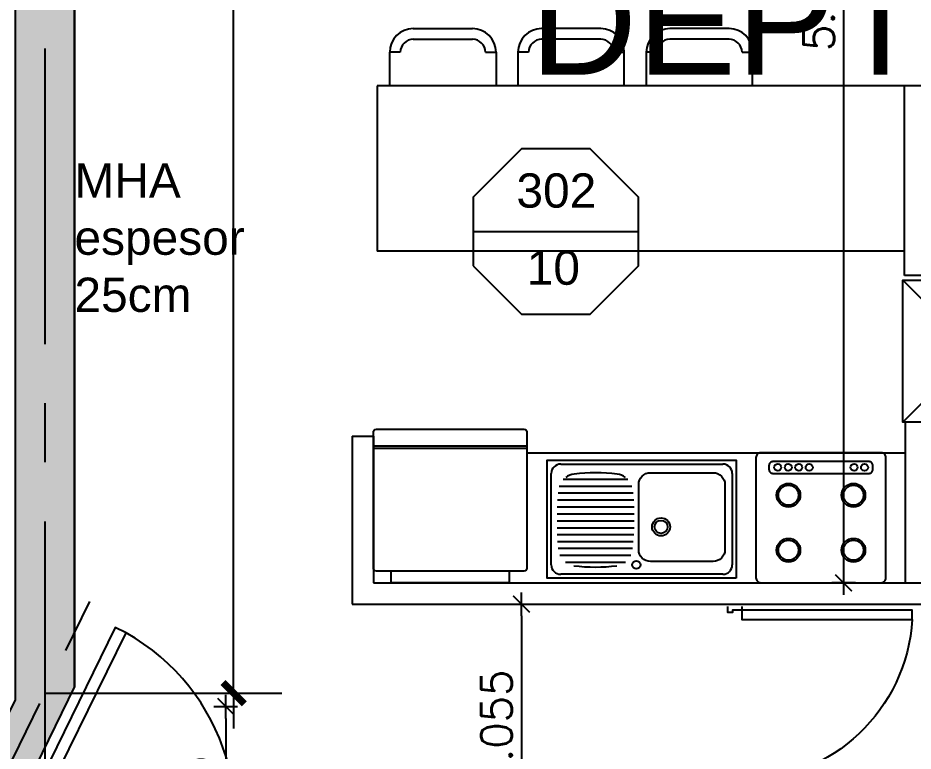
# Model space of a CAD drawing. Header units: millimetres. Extents: x 0 to 223, y -18 to 76.
# Drawn here: x 187.368 to 191.156, y 37.258 to 40.359 of the extents above; entities that cross this region are included whole.
import ezdxf

# ---------------------------------------------------------------- set-up
doc = ezdxf.new("R2010")
doc.units = ezdxf.units.MM
doc.linetypes.add('CENTER', pattern=[2, 1.25, -0.25, 0.25, -0.25])
for name, color, linetype in [('01', 1, 'Continuous'), ('04', 4, 'Continuous'), ('06', 6, 'Continuous'), ('Capa1', 8, 'Continuous'), ('COTAS1', 2, 'Continuous'), ('Cotas2', 1, 'Continuous'), ('EJES', 1, 'CENTER'), ('GRIS', 9, 'Continuous'), ('LOSAS', 7, 'Continuous'), ('MUROS_EST', 5, 'Continuous'), ('PUERTAS', 1, 'Continuous')]:
    doc.layers.add(name, color=color, linetype=linetype)
doc.styles.add('Arial', font='arial.ttf')
doc.styles.add('INTERARQ', font='ROMANS.SHX')
doc.styles.get("Standard").update_dxf_attribs({"font": 'arial.ttf'})
doc.dimstyles.new('ESCALA_1-50', dxfattribs={"dimtxt": 0.13, "dimasz": 0.05, "dimexe": 0.18, "dimexo": 0.0625, "dimgap": 0.04, "dimtad": 1, "dimdec": 3, "dimzin": 0, "dimdsep": 46, "dimtxsty": 'INTERARQ', "dimblk": 'DIMTICK', "dimcen": 0.09, "dimse1": 1, "dimse2": 1, "dimclrd": 1, "dimclre": 1, "dimclrt": 2, "dimadec": 0, "dimazin": 0, "dimtfac": 4.5, "dimtdec": 3, "dimtofl": 0, "dimtmove": 2, "dimatfit": 3, "dimldrblk": 'DIMTICK', "dimfxl": 1, "dimtolj": 1, "dimtzin": 0, "dimarcsym": 0})

# ---------------------------------------------------------------- blocks, each defined once
blk = doc.blocks.new('DIMTICK')
at = {"color": 1}
for p, q in [((0, 1), (0, -1)), ((-1, 0), (1, 0))]:
    blk.add_line(p, q, dxfattribs=at)
at = {"color": 3, "const_width": 0.141}
blk.add_lwpolyline([(0.707, 0.707), (-0.707, -0.707)], dxfattribs=at)
blk = doc.blocks.new('*D172')
at = {"layer": '01', "color": 1, "lineweight": -2, "transparency": 16777216}
blk.add_line((188.2477, 37.3964), (188.2477, 36.5765), dxfattribs=at)
at = {"layer": 'Defpoints', "color": 0, "transparency": 16777216}
for p in [(188.43, 37.4464), (188.2477, 36.5265), (188.43, 36.5265)]:
    blk.add_point(p, dxfattribs=at)
at = {"layer": '01', "color": 1, "lineweight": -2, "transparency": 16777216, "xscale": 0.05, "yscale": 0.05, "zscale": 0.05}
for p, rotation in [((188.2477, 37.4464), 90), ((188.2477, 36.5265), 270)]:
    blk.add_blockref('DIMTICK', p, dxfattribs=dict(at, rotation=rotation))
at = {"layer": '01', "color": 2, "transparency": 16777216, "insert": (188.1427, 36.9865), "char_height": 0.13, "attachment_point": 5, "rotation": 90, "style": 'INTERARQ'}
blk.add_mtext('\\A1;0.920', dxfattribs=at)
blk = doc.blocks.new('TICK1')
at = {"color": 2, "const_width": 0.2}
blk.add_lwpolyline([(-0.3, -0.3), (0.3, 0.3)], dxfattribs=at)
at = {"color": 2}
for points in [[(0, 0), (-1, 0)], [(0, 0), (1, 0)]]:
    blk.add_lwpolyline(points, dxfattribs=at)
blk = doc.blocks.new('REFRI')
for p, q in [((-0.58, -0.325), (-0.58, 0.325)), ((-0.57, -0.325), (-0.57, 0.325))]:
    blk.add_line(p, q)
blk.add_lwpolyline([(-0.6368, 0.325), (-0.0632, 0.325, -0.414214), (-0.05, 0.3118), (-0.05, -0.3118, -0.414214), (-0.0632, -0.325), (-0.6368, -0.325, -0.414214), (-0.65, -0.3118), (-0.65, 0.3118, -0.414214)], format="xyb", close=True)
blk.add_lwpolyline([(-0.05, 0.25), (0, 0.25), (0, -0.25), (-0.05, -0.25)])
blk = doc.blocks.new('P_75')
at = {"color": 9}
blk.add_arc((-0.0129, 0.0592), 0.7221, 93.336, 179.9333, dxfattribs=at)
at = {"layer": 'PUERTAS'}
blk.add_lwpolyline([(-0.015, 0.06), (-0.055, 0.06), (-0.055, 0.78), (-0.0149, 0.78)], close=True, dxfattribs=at)
for points in [[(-0.75, 0), (-0.725, 0), (-0.725, 0.02), (-0.735, 0.02), (-0.735, 0.06), (-0.75, 0.06)], [(0, 0.06), (-0.015, 0.06), (-0.015, 0.02), (-0.025, 0.02), (-0.025, 0), (0, 0)]]:
    blk.add_lwpolyline(points, dxfattribs=at)
blk = doc.blocks.new('LAVPLATO')
for p, q in [((-0.343, -0.017), (0.343, -0.017)), ((-0.383, -0.443), (-0.383, -0.057)), ((0.0694, -0.0675), (0.3226, -0.0675)), ((0.383, -0.057), (0.383, -0.443)), ((0.0458, -0.0965), (0.3462, -0.0965)), ((0.0387, -0.1255), (0.3533, -0.1255)), ((0.0338, -0.1835), (0.3582, -0.1835)), ((0.0357, -0.1545), (0.3563, -0.1545)), ((0.0315, -0.2115), (0.3574, -0.2115)), ((0.0319, -0.2415), (0.3578, -0.2415)), ((0.0323, -0.2715), (0.3582, -0.2715)), ((0.0327, -0.3015), (0.3578, -0.3015)), ((0.0342, -0.3305), (0.3563, -0.3305)), ((0.0342, -0.3305), (0.3563, -0.3305)), ((0.0369, -0.3595), (0.3536, -0.3595)), ((0.0369, -0.3595), (0.3536, -0.3595)), ((0.0416, -0.3885), (0.3489, -0.3885)), ((0.0586, -0.4175), (0.3319, -0.4175)), ((0.343, -0.483), (-0.343, -0.483))]:
    blk.add_line(p, q)
blk.add_lwpolyline([(-0.4, 0), (0.4, 0), (0.4, -0.5), (-0.4, -0.5)], close=True)
blk.add_lwpolyline([(-0.302, -0.0709), (-0.037, -0.0709, -0.414214), (0.013, -0.1209), (0.013, -0.3965, -0.414214), (-0.037, -0.4465), (-0.302, -0.4465, -0.414214), (-0.352, -0.3965), (-0.352, -0.1209, -0.414214)], format="xyb", close=True)
for centre, radius in [((0.023, -0.057), 0.0175), ((-0.082, -0.2175), 0.038), ((-0.082, -0.2175), 0.0275)]:
    blk.add_circle(centre, radius)
for centre, radius, start, end in [((-0.343, -0.057), 0.04, 90, 180), ((0.343, -0.057), 0.04, 360, 90), ((0.196, -0.7978), 0.75, 83.0207, 96.9793), ((-0.343, -0.443), 0.04, 180, 270), ((0.1132, -0.3662), 0.075, 233.5695, 263.0207), ((0.1952, 0.3038), 0.75, 263.0207, 276.9793), ((0.2773, -0.3662), 0.075, 276.9793, 306.4305), ((0.343, -0.443), 0.04, 270, 360)]:
    blk.add_arc(centre, radius, start, end)
blk = doc.blocks.new('encimera')
for points in [[(-0.5635, -0.275), (-0.0548, -0.275, 0.414214), (-0.0341, -0.2543), (-0.0341, 0.2543, 0.414214), (-0.0548, 0.275), (-0.5635, 0.275, 0.414214), (-0.5841, 0.2543), (-0.5841, -0.2543, 0.414214)], [(-0.5298, -0.22), (-0.5134, -0.22, 0.414214), (-0.4968, -0.2035), (-0.4968, 0.2035, 0.414214), (-0.5134, 0.22), (-0.5298, 0.22, 0.414214), (-0.5463, 0.2035), (-0.5463, -0.2035, 0.414214)]]:
    blk.add_lwpolyline(points, format="xyb", close=True)
at = {"color": 9}
for centre, radius in [((-0.5218, 0.1843), 0.0148), ((-0.5218, 0.1401), 0.0148), ((-0.4042, 0.1375), 0.0424), ((-0.1716, 0.1375), 0.0424), ((-0.5218, -0.0499), 0.0148), ((-0.5218, -0.0942), 0.0148), ((-0.4042, -0.1375), 0.0424), ((-0.1716, -0.1375), 0.0424), ((-0.5218, -0.1385), 0.0148), ((-0.5218, -0.1828), 0.0148)]:
    blk.add_circle(centre, radius, dxfattribs=at)
for centre in [(-0.4042, 0.1375), (-0.1716, 0.1375), (-0.4042, -0.1375), (-0.1716, -0.1375)]:
    blk.add_circle(centre, 0.05)
blk = doc.blocks.new('*D259')
at = {"layer": '01', "color": 1, "lineweight": -2, "transparency": 16777216}
blk.add_line((190.8621, 42.9196), (190.8621, 38.0196), dxfattribs=at)
at = {"layer": 'Defpoints', "color": 0, "transparency": 16777216}
for p in [(191.1203, 42.9696), (190.8621, 37.9696), (191.1223, 37.9696)]:
    blk.add_point(p, dxfattribs=at)
at = {"layer": '01', "color": 1, "lineweight": -2, "transparency": 16777216, "xscale": 0.05, "yscale": 0.05, "zscale": 0.05}
for p, rotation in [((190.8621, 42.9696), 90), ((190.8621, 37.9696), 270)]:
    blk.add_blockref('DIMTICK', p, dxfattribs=dict(at, rotation=rotation))
at = {"layer": '01', "color": 2, "transparency": 16777216, "insert": (190.7571, 40.4696), "char_height": 0.13, "attachment_point": 5, "rotation": 90, "style": 'INTERARQ'}
blk.add_mtext('\\A1;5.000', dxfattribs=at)
blk = doc.blocks.new('*D265')
at = {"layer": '01', "color": 1, "lineweight": -2, "transparency": 16777216}
blk.add_line((189.4985, 37.8296), (189.4985, 36.8747), dxfattribs=at)
at = {"layer": 'Defpoints', "color": 0, "transparency": 16777216}
for p in [(188.7822, 37.8796), (188.7822, 36.8247), (189.4985, 36.8247)]:
    blk.add_point(p, dxfattribs=at)
at = {"layer": '01', "color": 1, "lineweight": -2, "transparency": 16777216, "xscale": 0.05, "yscale": 0.05, "zscale": 0.05}
for p, rotation in [((189.4985, 37.8796), 90), ((189.4985, 36.8247), 270)]:
    blk.add_blockref('DIMTICK', p, dxfattribs=dict(at, rotation=rotation))
at = {"layer": '01', "color": 2, "transparency": 16777216, "insert": (189.3935, 37.3521), "char_height": 0.13, "attachment_point": 5, "rotation": 90, "style": 'INTERARQ'}
blk.add_mtext('\\A1;1.055', dxfattribs=at)

msp = doc.modelspace()

# ---------------------------------------------------------------- hatches: boundary and pattern name
at = {"layer": 'MUROS_EST', "transparency": 33554687}
h = msp.add_hatch(color=256, dxfattribs=at)
h.dxf.hatch_style = 1
h.paths.add_polyline_path([(194.0403, 30.0097), (193.7903, 30.0097), (193.7903, 28.0297), (190.5671, 28.0297), (190.5671, 31.7297), (188.2321, 31.7297), (188.2321, 31.5297), (190.3671, 31.5297), (190.3671, 28.0297), (188.2321, 28.0297), (188.2321, 27.8297), (193.4903, 27.8297), (193.4903, 27.3697), (193.6903, 27.3692), (193.6903, 27.8297), (194.0414, 27.8297)])
h.paths.add_polyline_path([(194.0403, 36.5897), (193.7903, 36.5897), (193.7903, 35.5247), (188.4321, 35.5247), (188.4321, 36.5482), (188.2321, 36.5482), (188.2321, 35.2747), (188.5903, 35.2747), (188.5903, 32.6827), (188.7903, 32.6827), (188.7903, 35.2747), (194.0403, 35.2747)])
h.paths.add_polyline_path([(187.6072, 44.1496), (187.3572, 44.1496), (187.3572, 43.9496), (187.3572, 37.4752), (187.0707, 36.8907), (187.2503, 36.8027), (187.6072, 37.5308)])
h.paths.add_polyline_path([(181.6321, 43.9496), (182.8146, 43.9496), (182.8146, 44.1496), (181.3821, 44.1496), (181.3821, 40.2496), (181.6321, 40.2496)])
h.paths.add_polyline_path([(186.8321, 31.4397), (186.6321, 31.4397), (186.6321, 29.9797), (180.9321, 29.9797), (180.9321, 29.7797), (186.6321, 29.7797), (186.6321, 28.3197), (186.8321, 28.3197)])
h.paths.add_polyline_path([(186.8321, 27.3697), (186.6321, 27.3697), (186.6321, 24.7797), (180.9321, 24.7797), (180.9321, 24.5797), (181.4321, 24.5797), (181.4321, 23.5797), (181.6321, 23.5797), (181.6321, 24.5797), (186.6321, 24.5797), (186.6321, 24.0797), (186.8321, 24.0797)])
h.paths.add_polyline_path([(187.5822, 22.4897), (187.2375, 23.2205), (187.0566, 23.1351), (187.3822, 22.4448), (187.3822, 20.225), (187.3821, 16.0467), (187.3821, 15.7967), (187.5822, 15.7967), (187.5822, 15.9967), (187.5822, 16.0429), (187.5822, 20.225)])
h.paths.add_polyline_path([(181.6321, 19.2731), (181.4321, 19.2731), (181.4321, 15.9967), (181.6321, 15.9967)])
h.paths.add_polyline_path([(181.6321, 19.4796), (181.4321, 19.4796), (181.4321, 19.2731), (181.6321, 19.2731)])
h.paths.add_polyline_path([(182.8167, 15.9967), (181.6321, 15.9967), (181.6321, 15.7967), (182.8167, 15.7967)])
h.paths.add_polyline_path([(181.6321, 15.9967), (181.4321, 15.9967), (181.4321, 15.7967), (181.6321, 15.7967)])
h.paths.add_polyline_path([(193.9903, 20.5197), (193.7903, 20.5197), (193.7903, 19.2731), (193.9903, 19.2731)])
h.paths.add_polyline_path([(193.9903, 19.2731), (193.7903, 19.2731), (193.7903, 15.9967), (193.9903, 15.9967)])
h.paths.add_polyline_path([(193.7903, 15.9967), (193.5903, 15.9967), (193.5903, 15.7967), (193.7903, 15.7967)])
h.paths.add_polyline_path([(193.9903, 15.9967), (193.7903, 15.9967), (193.7903, 15.7967), (193.9903, 15.7967)])

# ---------------------------------------------------------------- linework, layer by layer
at = {"layer": '06'}
for p, q in [((191.1203, 39.2696), (191.1203, 40.0719)), ((191.2103, 40.0719), (191.1203, 40.0719)), ((191.7123, 39.2696), (191.1203, 39.2696)), ((188.7822, 38.5897), (188.8722, 38.5897)), ((188.7822, 38.5897), (188.7822, 37.8796)), ((188.8722, 38.5897), (188.8722, 37.9696)), ((188.8722, 37.9696), (191.4098, 37.9696)), ((188.7822, 37.8796), (193.7903, 37.8796))]:
    msp.add_line(p, q, dxfattribs=at)
at = {"layer": 'COTAS1', "color": 2}
msp.add_line((188.2806, 37.653), (188.2806, 43.8996), dxfattribs=at)
at = {"layer": 'Cotas2'}
msp.add_line((187.4822, 37.503), (188.4844, 37.503), dxfattribs=at)
at = {"layer": 'EJES'}
for p, q in [((187.4821, 48.2296), (187.4821, 12.0971)), ((186.9106, 36.3369), (187.672, 37.8902))]:
    msp.add_line(p, q, dxfattribs=at)
at = {"layer": 'GRIS', "color": 9}
for p, q in [((189.0412, 40.314), (189.2912, 40.314)), ((189.8343, 40.314), (189.5843, 40.314)), ((190.3772, 40.3139), (190.1272, 40.314)), ((189.0412, 40.269), (189.2912, 40.269)), ((189.8342, 40.269), (189.5842, 40.269)), ((190.3772, 40.2689), (190.1272, 40.269)), ((188.9413, 40.0719), (188.9412, 40.214)), ((188.9862, 40.214), (188.9412, 40.214)), ((189.3462, 40.2141), (189.3912, 40.2141)), ((189.3912, 40.2141), (189.3913, 40.0719)), ((189.4842, 40.2141), (189.4842, 40.0719)), ((189.5292, 40.2141), (189.4842, 40.2141)), ((189.8892, 40.214), (189.9342, 40.214)), ((189.9342, 40.0719), (189.9342, 40.214)), ((190.0272, 40.214), (190.0272, 40.0719)), ((190.0722, 40.214), (190.0272, 40.214)), ((190.4322, 40.2139), (190.4772, 40.2139)), ((190.4772, 40.0718), (190.4772, 40.2139)), ((191.1203, 40.0719), (188.8882, 40.0719)), ((188.8882, 40.0719), (188.8882, 39.3719)), ((191.1203, 39.3719), (188.8882, 39.3719)), ((191.1223, 38.5189), (189.5222, 38.5189))]:
    msp.add_line(p, q, dxfattribs=at)
at = {"layer": 'GRIS'}
for p, q in [((191.1123, 38.6496), (191.7123, 39.2496)), ((191.1123, 39.2496), (191.7123, 38.6496)), ((191.1223, 38.6496), (191.1223, 37.9696))]:
    msp.add_line(p, q, dxfattribs=at)
for points in [[(191.7123, 39.2496), (191.7123, 38.6496), (191.1123, 38.6496), (191.1123, 39.2496)], [(187.3786, 36.9623), (187.4241, 36.94), (187.8254, 37.7589), (187.7799, 37.7812)]]:
    msp.add_lwpolyline(points, close=True, dxfattribs=at)
at = {"layer": 'GRIS', "color": 9}
for centre, radius, start, end in [((189.0412, 40.214), 0.1, 90.0104, 180.0104), ((189.2912, 40.214), 0.1, 0.0104, 90.0104), ((189.5842, 40.214), 0.1, 89.9896, 179.9896), ((189.8342, 40.214), 0.1, 359.9896, 89.9896), ((190.1272, 40.214), 0.1, 89.9896, 179.9896), ((190.3772, 40.2139), 0.1, 359.9896, 89.9896), ((189.0412, 40.214), 0.055, 90.0104, 180.0104), ((189.2912, 40.214), 0.055, 0.0104, 90.0104), ((189.8342, 40.214), 0.055, 359.9896, 89.9896), ((190.1272, 40.214), 0.055, 89.9896, 179.9896), ((190.3772, 40.2139), 0.055, 359.9896, 89.9896), ((187.3758, 36.9624), 0.9146, 333.9545, 60.5518)]:
    msp.add_arc(centre, radius, start, end, dxfattribs=at)
at = {"layer": 'GRIS'}
msp.add_arc((189.5842, 40.214), 0.055, 89.9896, 179.9896, dxfattribs=at)
at = {"layer": 'LOSAS'}
msp.add_line((189.2945, 39.4555), (189.9945, 39.4555), dxfattribs=at)
msp.add_lwpolyline([(189.2945, 39.3106), (189.4996, 39.1055), (189.7895, 39.1055), (189.9945, 39.3106), (189.9945, 39.6005), (189.7895, 39.8055), (189.4996, 39.8055), (189.2945, 39.6005)], close=True, dxfattribs=at)
at = {"layer": 'MUROS_EST'}
msp.add_line((187.6072, 37.5308), (187.6072, 44.1496), dxfattribs=at)
msp.add_lwpolyline([(187.3572, 44.1496), (187.6072, 44.1496), (187.6072, 37.5308), (187.2503, 36.8027), (187.0707, 36.8907), (187.3572, 37.4752), (187.3572, 44.1496)], dxfattribs=at)

# ---------------------------------------------------------------- block references
at = {"layer": 'COTAS1', "color": 2, "xscale": 0.1500000000000909, "yscale": 0.1500000000000909, "zscale": 0.1500000000000909, "rotation": 270}
msp.add_blockref('TICK1', (188.2806, 37.503), dxfattribs=at)
at = {"layer": 'GRIS', "color": 9}
for name, p, rotation in [('REFRI', (189.1972, 37.9696), 270), ('encimera', (190.7663, 37.9361), 270), ('LAVPLATO', (190.0079, 37.9889), 180)]:
    msp.add_blockref(name, p, dxfattribs=dict(at, rotation=rotation))
at = {"layer": 'GRIS', "extrusion": (0, 0, -1), "zscale": -1, "rotation": 90}
msp.add_blockref('P_75', (-190.3721, 37.8697), dxfattribs=at)

# ---------------------------------------------------------------- texts
at = {"layer": '04', "style": 'Arial'}
msp.add_text('DEPTO. E', height=0.45, dxfattribs=at).set_placement((189.5344, 40.1188))
at = {"layer": 'Capa1', "insert": (187.6072, 39.7439), "char_height": 0.144975, "attachment_point": 1}
msp.add_mtext_dynamic_manual_height_columns('MHA espesor 25cm', width=1.208581, gutter_width=0.7249, heights=[0], dxfattribs=at)
at = {"layer": 'LOSAS'}
for s, p in [('302', (189.4776, 39.5566)), ('10', (189.5212, 39.2305))]:
    msp.add_text(s, height=0.14497, dxfattribs=at).set_placement(p)

# ---------------------------------------------------------------- dimensions: what is measured, and where the dimension line sits
at = {"layer": '01'}
for base, p1, p2, picture, middle in [((190.8621, 37.9696), (191.1203, 42.9696), (191.1223, 37.9696), '*D259', (190.7571, 40.4696)), ((189.4985, 36.8247), (188.7822, 37.8796), (188.7822, 36.8247), '*D265', (189.3935, 37.3521)), ((188.2477, 36.5265), (188.43, 37.4464), (188.43, 36.5265), '*D172', (188.1427, 36.9865))]:
    dim = msp.add_linear_dim(base=base, p1=p1, p2=p2, angle=90, dimstyle='ESCALA_1-50', dxfattribs=at)
    dim.commit()
    dim.dimension.update_dxf_attribs({"geometry": picture, "text_midpoint": middle})

doc.saveas('drawing.dxf')
